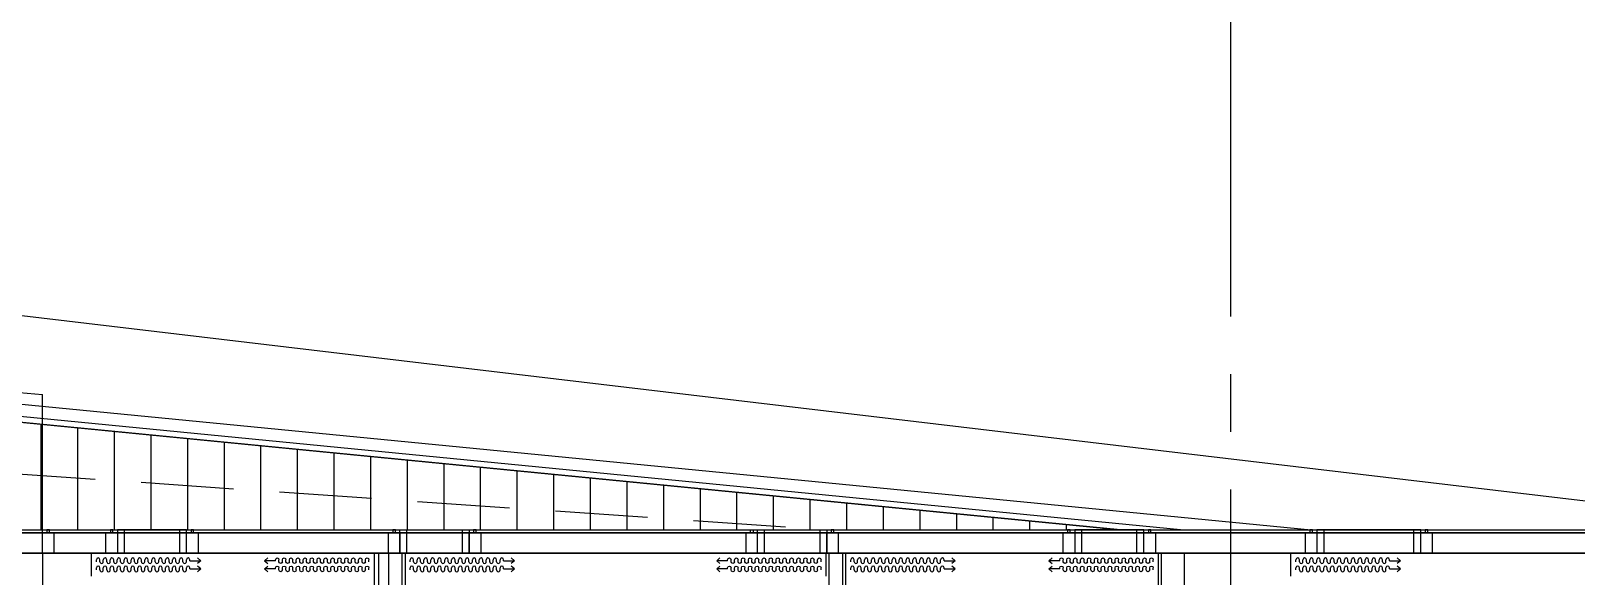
# Model space of a CAD drawing. Header units: millimetres. Extents: x 10000 to 302800, y 6800 to 229018.
# Drawn here: x 209778 to 223176, y 163087 to 167814 of the extents above; entities that cross this region are included whole.
import ezdxf

# ---------------------------------------------------------------- set-up
doc = ezdxf.new("R2010")
doc.units = ezdxf.units.MM
doc.header["$LTSCALE"] = 400
doc.header["$MEASUREMENT"] = 0
doc.linetypes.add('X-EXT_8F$0$DASHED', pattern=[3, 2, -1])
doc.linetypes.add('X-GRID_5~ROOF$0$CENTER2', pattern=[1.125, 0.75, -0.125, 0.125, -0.125])
doc.layers.get('0').update_dxf_attribs({"linetype": 'CONTINUOUS'})
for name, color, linetype in [('A-DIM1', 7, 'CONTINUOUS'), ('X-EXT_8F$0$A-254', 254, 'CONTINUOUS'), ('X-EXT_8F$0$A-ELE3', 4, 'CONTINUOUS'), ('X-EXT_8F$0$A-ELE4', 8, 'CONTINUOUS'), ('X-EXT_8F$0$A-ELES', 252, 'CONTINUOUS'), ('X-EXT_8F$0$A-OVHD', 7, 'X-EXT_8F$0$DASHED'), ('X-EXT_8F$0$A-WIN', 6, 'CONTINUOUS'), ('X-frame Hotel 8F$0$A-WINF', 4, 'CONTINUOUS'), ('X-GRID_5~ROOF$0$A-CEN1', 1, 'X-GRID_5~ROOF$0$CENTER2'), ('X-INT-HOTEL-8F$0$A-WALD', 7, 'CONTINUOUS'), ('X-ROOM TYPE-SR-1.3+1.7Bay$0$.WA_Curtain', 252, 'CONTINUOUS'), ('X-ROOM TYPE-SR-1.3+1.7Bay$0$.WA_Wall-Fin', 252, 'CONTINUOUS'), ('X-ROOM TYPE-SR-1.3+1.7Bay$0$.WA_Wall-Finish', 252, 'CONTINUOUS'), ('X-ROOM TYPE-SR-1.3+1.7Bay$0$A-WALD', 7, 'CONTINUOUS')]:
    doc.layers.add(name, color=color, linetype=linetype)

# ---------------------------------------------------------------- blocks, each defined once
blk = doc.blocks.new('X-frame Hotel 8F$0$frame_hotel(24Tglass)')
at = {"layer": 'X-frame Hotel 8F$0$A-WINF'}
for p, q in [((-50, 250), (50, 250)), ((-50, 74), (-50, 250)), ((50, 250), (50, 74)), ((-50, 74), (50, 74)), ((-11, 74), (-11, 50)), ((-11, 50), (11, 50)), ((11, 50), (11, 74))]:
    blk.add_line(p, q, dxfattribs=at)
blk = doc.blocks.new('X-frame Hotel 8F$0$operable window')
for p, q in [((600, 200), (0, 200)), ((0, 200), (0, 0)), ((60, 200), (60, 0)), ((540, 0), (540, 200)), ((600, 0), (600, 200)), ((0, 0), (600, 0))]:
    blk.add_line(p, q)
blk = doc.blocks.new('X-frame Hotel 8F')
for p, q in [((217049, 68021), (216149, 68021)), ((216149, 68021), (216149, 67821)), ((216209, 68021), (216209, 67821)), ((216989, 67821), (216989, 68021)), ((217049, 67821), (217049, 68021)), ((216149, 67821), (217049, 67821))]:
    blk.add_line(p, q)
at = {"rotation": 180}
for p in [(205149, 68071), (205699, 68071), (206399, 68071), (208149, 68071), (208849, 68071), (211949, 68071), (213999, 68071), (214699, 68071), (216099, 68071), (217099, 68071)]:
    blk.add_blockref('X-frame Hotel 8F$0$frame_hotel(24Tglass)', p, dxfattribs=at)
for p in [(205749, 67821), (214049, 67821)]:
    blk.add_blockref('X-frame Hotel 8F$0$operable window', p)
at = {"xscale": -1}
for p in [(208799, 67821), (211899, 67821)]:
    blk.add_blockref('X-frame Hotel 8F$0$operable window', p, dxfattribs=at)
at = {"xscale": -1, "rotation": 180}
blk.add_blockref('X-frame Hotel 8F$0$frame_hotel(24Tglass)', (211249, 68071), dxfattribs=at)
blk = doc.blocks.new('X-EXT_8F')
at = {"layer": 'X-EXT_8F$0$A-254'}
h = blk.add_hatch(dxfattribs=at)
h.set_pattern_fill('LINE', color=252, scale=100, angle=90)
h.set_pattern_definition([(90, (0, 0), (-317.5, 2e-14), [])])
edge = h.paths.add_edge_path()
edge.add_line((214445, 68021), (188878, 70521))
edge.add_line((188878, 70521), (174255, 70521))
edge.add_arc((174255, 68371), 2150, 90, 167)
edge.add_line((172161, 68855), (172054, 68393))
edge.add_arc((174149, 67909), 2150, 167, 180)
edge.add_line((171999, 67909), (171999, 38021))
edge.add_arc((174149, 38021), 2150, 180, 270)
edge.add_line((174149, 35871), (195099, 35871))
edge.add_line((195099, 35871), (195099, 36521))
edge.add_line((195099, 36521), (174649, 36521))
edge.add_arc((174649, 38021), 1500, 180, 270, ccw=False)
edge.add_line((173149, 38021), (173149, 67371))
edge.add_arc((174649, 67371), 1500, 90, 180, ccw=False)
edge.add_line((174649, 68871), (187975, 68871))
edge.add_line((187975, 68871), (202090, 68021))
edge.add_line((202090, 68021), (214445, 68021))
at = {"layer": 'X-EXT_8F$0$A-254', "color": 252}
blk.add_lwpolyline([(214445, 68021), (188878, 70521), (174255, 70521, 0.349216), (172161, 68855), (172054, 68393, 0.056784), (171999, 67909), (171999, 38021, 0.414214), (174149, 35871), (195099, 35871), (195099, 36521), (174649, 36521, -0.414214), (173149, 38021), (173149, 67371, -0.414214), (174649, 68871), (187975, 68871), (202090, 68021)], format="xyb", close=True, dxfattribs=at)
at = {"layer": 'X-EXT_8F$0$A-ELE3'}
blk.add_lwpolyline([(195249, 36521), (195249, 35721), (174149, 35721, -0.414214), (171849, 38021), (171849, 67909, -0.056784), (171908, 68427), (172014, 68889, -0.349216), (174255, 70671), (188899, 70671), (216099, 68021)], format="xyb", dxfattribs=at)
at = {"layer": 'X-EXT_8F$0$A-ELE4'}
blk.add_lwpolyline([(181765, 35721), (173349, 35721, -0.414214), (171049, 38021), (171049, 67509, -0.056784), (171108, 68027), (171538, 69889, -0.349216), (173779, 71671), (189799, 71671), (220599, 68021)], format="xyb", dxfattribs=at)
at = {"layer": 'X-EXT_8F$0$A-ELES', "ltscale": 10}
for points in [[(201979, 67828), (202084, 67821), (234349, 67821, -0.414214), (236149, 66021), (236149, 38521, -0.414214), (234349, 36721), (174649, 36721)], [(175649, 36721), (234349, 36721, 0.414214), (236149, 38521), (236149, 66021, 0.414214), (234349, 67821), (202090, 67821)]]:
    blk.add_lwpolyline(points, format="xyb", dxfattribs=at)
at = {"layer": 'X-EXT_8F$0$A-OVHD'}
blk.add_lwpolyline([(195249, 36521), (195249, 35721), (174649, 35721, -0.414214), (172349, 38021), (172349, 67371, -0.414214), (174649, 69671), (187999, 69671), (211949, 68021)], format="xyb", dxfattribs=at)
at = {"layer": 'X-EXT_8F$0$A-WIN'}
for points in [[(195149, 36521), (195149, 35821), (174149, 35821, -0.414214), (171949, 38021), (171949, 67909, -0.056784), (172005, 68404), (172112, 68866, -0.349216), (174255, 70571), (188894, 70571), (214996, 68021)], [(195099, 36521), (195099, 35871), (174149, 35871, -0.414214), (171999, 38021), (171999, 67909, -0.056784), (172054, 68393), (172161, 68855, -0.349216), (174255, 70521), (188892, 70521), (214445, 68021)]]:
    blk.add_lwpolyline(points, format="xyb", dxfattribs=at)
at = {"layer": 'X-EXT_8F$0$A-WIN', "ltscale": 10}
for points in [[(201991, 68027), (202090, 68021), (234349, 68021, -0.414214), (236349, 66021), (236349, 38521, -0.414214), (234349, 36521), (174649, 36521)], [(201989, 68003), (202089, 67997), (234349, 67997, -0.414214), (236325, 66021), (236325, 38521, -0.414214), (234349, 36545), (174649, 36545)], [(175649, 36545), (234349, 36545, 0.414214), (236325, 38521), (236325, 66021, 0.414214), (234349, 67997), (202090, 67997)]]:
    blk.add_lwpolyline(points, format="xyb", dxfattribs=at)
blk.add_blockref('X-frame Hotel 8F', (0, 0))
blk = doc.blocks.new('X-GRID_5~ROOF')
at = {"layer": 'X-GRID_5~ROOF$0$A-CEN1', "ltscale": 10}
blk.add_line((215399, 81871), (215399, 33068), dxfattribs=at)
blk = doc.blocks.new('X-ROOM TYPE-SR-1.3+1.7Bay$0$窗帘')
for p, q in [((-375, 53), (-375, 71)), ((-375, -18), (-375, 0)), ((-345, 53), (-345, 71)), ((-345, -18), (-345, 0)), ((-315, 53), (-315, 71)), ((-315, -18), (-315, 0)), ((-285, 53), (-285, 71)), ((-285, -18), (-285, 0)), ((-255, 53), (-255, 71)), ((-255, -18), (-255, 0)), ((-225, 53), (-225, 71)), ((-225, -18), (-225, 0)), ((-195, 53), (-195, 71)), ((-195, -18), (-195, 0)), ((-165, 53), (-165, 71)), ((-165, -18), (-165, 0)), ((-135, 53), (-135, 71)), ((-135, -18), (-135, 0)), ((-105, 53), (-105, 71)), ((-105, -18), (-105, 0)), ((-75, 53), (-75, 71)), ((-75, -18), (-75, 0)), ((-45, 53), (-45, 71)), ((-45, -18), (-45, 0)), ((-15, 53), (-15, 71)), ((-15, -18), (-15, 0)), ((15, 53), (15, 71)), ((15, -18), (15, 0)), ((45, 53), (45, 71)), ((45, -18), (45, 0)), ((75, 53), (75, 71)), ((75, -18), (75, 0)), ((105, 53), (105, 71)), ((105, -18), (105, 0)), ((135, 53), (135, 71)), ((135, -18), (135, 0)), ((165, 53), (165, 71)), ((165, -18), (165, 0)), ((195, 53), (195, 71)), ((195, -18), (195, 0)), ((225, 53), (225, 71)), ((225, -18), (225, 0)), ((255, 53), (255, 71)), ((255, -18), (255, 0)), ((285, 53), (285, 71)), ((285, -18), (285, 0)), ((315, 53), (315, 71)), ((315, -18), (315, 0)), ((345, 53), (345, 71)), ((345, -18), (345, 0)), ((375, 53), (375, 71)), ((375, -18), (375, 0)), ((405, 53), (405, 71)), ((405, -18), (405, 0)), ((435, 62), (435, 71)), ((435, 62), (530, 62)), ((435, -9), (435, 0)), ((530, 62), (502, 87)), ((530, 62), (502, 37)), ((530, -9), (502, 16)), ((435, -9), (530, -9)), ((530, -9), (502, -34))]:
    blk.add_line(p, q)
for centre, start, end in [((-360, 71), 0, 180), ((-360, 0), 0, 180), ((-330, 53), 180, 0), ((-300, 71), 0, 180), ((-300, 0), 0, 180), ((-270, 53), 180, 0), ((-240, 71), 0, 180), ((-240, 0), 0, 180), ((-210, 53), 180, 0), ((-180, 71), 0, 180), ((-180, 0), 0, 180), ((-150, 53), 180, 0), ((-120, 71), 0, 180), ((-120, 0), 0, 180), ((-90, 53), 180, 0), ((-60, 71), 0, 180), ((-60, 0), 0, 180), ((-30, 53), 180, 0), ((0, 71), 0, 180), ((0, 0), 0, 180), ((30, 53), 180, 0), ((60, 71), 0, 180), ((60, 0), 0, 180), ((90, 53), 180, 0), ((120, 71), 0, 180), ((120, 0), 0, 180), ((150, 53), 180, 0), ((180, 71), 0, 180), ((180, 0), 0, 180), ((210, 53), 180, 0), ((240, 71), 0, 180), ((240, 0), 0, 180), ((270, 53), 180, 0), ((300, 71), 0, 180), ((300, 0), 0, 180), ((330, 53), 180, 0), ((360, 71), 0, 180), ((360, 0), 0, 180), ((390, 53), 180, 0), ((420, 71), 0, 180), ((420, 0), 0, 180), ((-330, -18), 180, 0), ((-270, -18), 180, 0), ((-210, -18), 180, 0), ((-150, -18), 180, 0), ((-90, -18), 180, 0), ((-30, -18), 180, 0), ((30, -18), 180, 0), ((90, -18), 180, 0), ((150, -18), 180, 0), ((210, -18), 180, 0), ((270, -18), 180, 0), ((330, -18), 180, 0), ((390, -18), 180, 0)]:
    blk.add_arc(centre, 15, start, end)
blk = doc.blocks.new('X-ROOM TYPE-SR-1.3+1.7Bay')
at = {"layer": 'X-ROOM TYPE-SR-1.3+1.7Bay$0$.WA_Wall-Fin'}
for p, q in [((205524, 67621), (205524, 67821)), ((207974, 67821), (207974, 65360)), ((211894, 67621), (211894, 67821))]:
    blk.add_line(p, q, dxfattribs=at)
at = {"layer": 'X-ROOM TYPE-SR-1.3+1.7Bay$0$.WA_Wall-Finish'}
for p, q in [((208014, 67821), (208014, 65400)), ((215924, 67621), (215924, 67821))]:
    blk.add_line(p, q, dxfattribs=at)
for points in [[(208244, 67821), (208244, 64046)], [(214774, 67821), (214774, 64146), (211894, 64146), (211894, 63896)], [(211894, 65046), (212064, 65046), (212064, 67821)]]:
    blk.add_lwpolyline(points, dxfattribs=at)
at = {"layer": 'X-ROOM TYPE-SR-1.3+1.7Bay$0$A-WALD'}
for p, q in [((211919, 65046), (211919, 67821)), ((212039, 65046), (212039, 67821)), ((214799, 67821), (214799, 64121)), ((214999, 67821), (214999, 63921))]:
    blk.add_line(p, q, dxfattribs=at)
for points in [[(205099, 67821), (205099, 58871), (208291, 58871)], [(208099, 67821), (208099, 64046)], [(208219, 64046), (208219, 67821)]]:
    blk.add_lwpolyline(points, dxfattribs=at)
at = {"layer": 'X-ROOM TYPE-SR-1.3+1.7Bay$0$.WA_Curtain', "rotation": 2.457934184501253e-06}
for p in [(205942, 67692), (208662, 67692), (212482, 67692), (216343, 67692)]:
    blk.add_blockref('X-ROOM TYPE-SR-1.3+1.7Bay$0$窗帘', p, dxfattribs=at)
at = {"layer": 'X-ROOM TYPE-SR-1.3+1.7Bay$0$.WA_Curtain', "xscale": -1, "rotation": 359.9999975420657}
for p in [(207555, 67692), (211475, 67692), (214355, 67692)]:
    blk.add_blockref('X-ROOM TYPE-SR-1.3+1.7Bay$0$窗帘', p, dxfattribs=at)
blk = doc.blocks.new('X-INT-HOTEL-8F')
at = {"layer": 'X-INT-HOTEL-8F$0$A-WALD'}
for p in [(204899, 69214), (205099, 67821)]:
    blk.add_line(p, (205099, 69196), dxfattribs=at)
blk.add_blockref('X-ROOM TYPE-SR-1.3+1.7Bay', (0, 0))
blk = doc.blocks.new('X-BASE-8F')
for name in ['X-GRID_5~ROOF', 'X-EXT_8F']:
    blk.add_blockref(name, (0, 0))
blk.add_blockref('X-INT-HOTEL-8F', (0, 0))

msp = doc.modelspace()

# ---------------------------------------------------------------- block references
at = {"layer": 'A-DIM1'}
msp.add_blockref('X-BASE-8F', (4779, 95466), dxfattribs=at)

doc.saveas('drawing.dxf')
